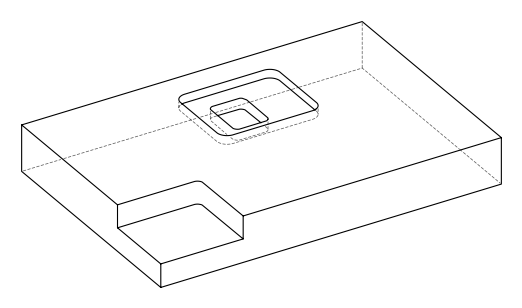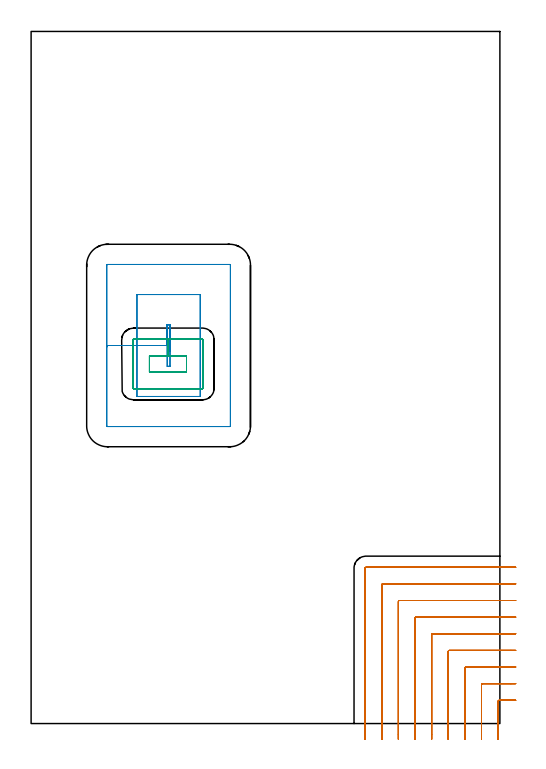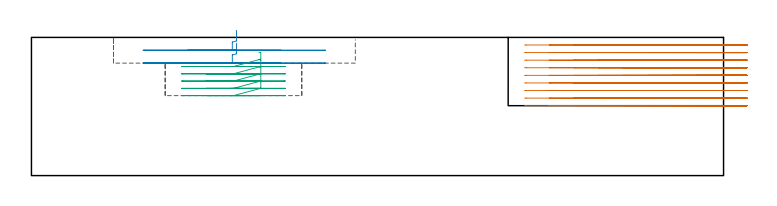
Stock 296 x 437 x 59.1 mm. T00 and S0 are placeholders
(PLAN: 3 operations, 2 tool changes, 27.2 min)
(1 MILL_CORNER_NOTCH_RECTANGULAR | CORNER_NOTCH_RECTANGULAR | UGT0201_132 | Follow Part, ap 3.5, ae 75% | 21.46 min | 283909 mm3)
(2 MILL_RECTANGULAR_POCKET | POCKET_RECTANGULAR_STRAIGHT | UGT0201_109 | Follow Part, ap 6.35, ae 75% | 2.92 min | 143761 mm3)
(3 MILL_RECTANGULAR_POCKET_1 | POCKET_RECTANGULAR_STRAIGHT_1 | UGT0201_132 | Follow Part, ap 3.5, ae 75% | 2.78 min | 36110 mm3)
(TOOL UGT0201_132 | Carbide End Mill 14.0 | D14 FL30 Z4)
(TOOL UGT0201_109 | End Mill 25.4 mm | D25.4 FL25 Z2)
(OP 1 MILL_CORNER_NOTCH_RECTANGULAR)
G17 G21 G94 G90
T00 M6
G54
G17 G0 G90 X306. Y14.7 S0 M3
G43 Z69.1 H0
Z55.855
G94 G1 X303. F250.
X295.594 F500.
G3 X294.9 Y14.006 R0.7
G1 Y-7.
Y-10. F250.
G0 Z69.1
X306. Y25.2
Z55.855
G1 X303.
X285.094 F500.
G3 X284.4 Y24.506 R0.7
G1 Y-7.
Y-10. F250.
G0 Z69.1
X306. Y35.7
Z55.855
G1 X303.
X274.594 F500.
G3 X273.9 Y35.006 R0.7
G1 Y-7.
Y-10. F250.
G0 Z69.1
X306. Y46.2
Z55.855
G1 X303.
X264.095 F500.
G3 X263.4 Y45.505 R0.7
G1 Y-7.
Y-10. F250.
G0 Z69.1
X306. Y56.7
Z55.855
G1 X303.
X253.595 F500.
G3 X252.9 Y56.005 R0.7
G1 Y-7.
Y-10. F250.
G0 Z69.1
X306. Y67.2
Z55.855
G1 X303.
X243.095 F500.
G3 X242.4 Y66.505 R0.7
G1 Y-7.
Y-10. F250.
G0 Z69.1
X306. Y77.7
Z55.855
G1 X303.
X232.596 F500.
G3 X231.9 Y77.004 R0.7
G1 Y-7.
Y-10. F250.
G0 Z69.1
X306. Y88.2
Z55.855
G1 X303.
X222.096 F500.
G3 X221.4 Y87.504 R0.7
G1 Y-7.
Y-10. F250.
G0 Z69.1
X306. Y98.7
Z55.855
G1 X303.
X211.596 F500.
G3 X210.9 Y98.004 R0.7
G1 Y-7.
Y-10. F250.
G0 Z69.1
X306. Y14.7
Z52.611
G1 X303.
X295.594 F500.
G3 X294.9 Y14.006 R0.7
G1 Y-7.
Y-10. F250.
G0 Z69.1
X306. Y25.2
Z52.611
G1 X303.
X285.094 F500.
G3 X284.4 Y24.506 R0.7
G1 Y-7.
Y-10. F250.
G0 Z69.1
X306. Y35.7
Z52.611
G1 X303.
X274.594 F500.
G3 X273.9 Y35.006 R0.7
G1 Y-7.
Y-10. F250.
G0 Z69.1
X306. Y46.2
Z52.611
G1 X303.
X264.095 F500.
G3 X263.4 Y45.505 R0.7
G1 Y-7.
Y-10. F250.
G0 Z69.1
X306. Y56.7
Z52.611
G1 X303.
X253.595 F500.
G3 X252.9 Y56.005 R0.7
G1 Y-7.
Y-10. F250.
G0 Z69.1
X306. Y67.2
Z52.611
G1 X303.
X243.095 F500.
G3 X242.4 Y66.505 R0.7
G1 Y-7.
Y-10. F250.
G0 Z69.1
X306. Y77.7
Z52.611
G1 X303.
X232.596 F500.
G3 X231.9 Y77.004 R0.7
G1 Y-7.
Y-10. F250.
G0 Z69.1
X306. Y88.2
Z52.611
G1 X303.
X222.096 F500.
G3 X221.4 Y87.504 R0.7
G1 Y-7.
Y-10. F250.
G0 Z69.1
X306. Y98.7
Z52.611
G1 X303.
X211.596 F500.
G3 X210.9 Y98.004 R0.7
G1 Y-7.
Y-10. F250.
G0 Z69.1
X306. Y14.7
Z49.367
G1 X303.
X295.594 F500.
G3 X294.9 Y14.006 R0.7
G1 Y-7.
Y-10. F250.
G0 Z69.1
X306. Y25.2
Z49.367
G1 X303.
X285.094 F500.
G3 X284.4 Y24.506 R0.7
G1 Y-7.
Y-10. F250.
G0 Z69.1
X306. Y35.7
Z49.367
G1 X303.
X274.594 F500.
G3 X273.9 Y35.006 R0.7
G1 Y-7.
Y-10. F250.
G0 Z69.1
X306. Y46.2
Z49.367
G1 X303.
X264.095 F500.
G3 X263.4 Y45.505 R0.7
G1 Y-7.
Y-10. F250.
G0 Z69.1
X306. Y56.7
Z49.367
G1 X303.
X253.595 F500.
G3 X252.9 Y56.005 R0.7
G1 Y-7.
Y-10. F250.
G0 Z69.1
X306. Y67.2
Z49.367
G1 X303.
X243.095 F500.
G3 X242.4 Y66.505 R0.7
G1 Y-7.
Y-10. F250.
G0 Z69.1
X306. Y77.7
Z49.367
G1 X303.
X232.596 F500.
G3 X231.9 Y77.004 R0.7
G1 Y-7.
Y-10. F250.
G0 Z69.1
X306. Y88.2
Z49.367
G1 X303.
X222.096 F500.
G3 X221.4 Y87.504 R0.7
G1 Y-7.
Y-10. F250.
G0 Z69.1
X306. Y98.7
Z49.367
G1 X303.
X211.596 F500.
G3 X210.9 Y98.004 R0.7
G1 Y-7.
Y-10. F250.
G0 Z69.1
X306. Y14.7
Z46.122
G1 X303.
X295.594 F500.
G3 X294.9 Y14.006 R0.7
G1 Y-7.
Y-10. F250.
G0 Z69.1
X306. Y25.2
Z46.122
G1 X303.
X285.094 F500.
G3 X284.4 Y24.506 R0.7
G1 Y-7.
Y-10. F250.
G0 Z69.1
X306. Y35.7
Z46.122
G1 X303.
X274.594 F500.
G3 X273.9 Y35.006 R0.7
G1 Y-7.
Y-10. F250.
G0 Z69.1
X306. Y46.2
Z46.122
G1 X303.
X264.095 F500.
G3 X263.4 Y45.505 R0.7
G1 Y-7.
Y-10. F250.
G0 Z69.1
X306. Y56.7
Z46.122
G1 X303.
X253.595 F500.
G3 X252.9 Y56.005 R0.7
G1 Y-7.
Y-10. F250.
G0 Z69.1
X306. Y67.2
Z46.122
G1 X303.
X243.095 F500.
G3 X242.4 Y66.505 R0.7
G1 Y-7.
Y-10. F250.
G0 Z69.1
X306. Y77.7
Z46.122
G1 X303.
X232.596 F500.
G3 X231.9 Y77.004 R0.7
G1 Y-7.
Y-10. F250.
G0 Z69.1
X306. Y88.2
Z46.122
G1 X303.
X222.096 F500.
G3 X221.4 Y87.504 R0.7
G1 Y-7.
Y-10. F250.
G0 Z69.1
X306. Y98.7
Z46.122
G1 X303.
X211.596 F500.
G3 X210.9 Y98.004 R0.7
G1 Y-7.
Y-10. F250.
G0 Z69.1
X306. Y14.7
Z42.878
G1 X303.
X295.594 F500.
G3 X294.9 Y14.006 R0.7
G1 Y-7.
Y-10. F250.
G0 Z69.1
X306. Y25.2
Z42.878
G1 X303.
X285.094 F500.
G3 X284.4 Y24.506 R0.7
G1 Y-7.
Y-10. F250.
G0 Z69.1
X306. Y35.7
Z42.878
G1 X303.
X274.594 F500.
G3 X273.9 Y35.006 R0.7
G1 Y-7.
Y-10. F250.
G0 Z69.1
X306. Y46.2
Z42.878
G1 X303.
X264.095 F500.
G3 X263.4 Y45.505 R0.7
G1 Y-7.
Y-10. F250.
G0 Z69.1
X306. Y56.7
Z42.878
G1 X303.
X253.595 F500.
G3 X252.9 Y56.005 R0.7
G1 Y-7.
Y-10. F250.
G0 Z69.1
X306. Y67.2
Z42.878
G1 X303.
X243.095 F500.
G3 X242.4 Y66.505 R0.7
G1 Y-7.
Y-10. F250.
G0 Z69.1
X306. Y77.7
Z42.878
G1 X303.
X232.596 F500.
G3 X231.9 Y77.004 R0.7
G1 Y-7.
Y-10. F250.
G0 Z69.1
X306. Y88.2
Z42.878
G1 X303.
X222.096 F500.
G3 X221.4 Y87.504 R0.7
G1 Y-7.
Y-10. F250.
G0 Z69.1
X306. Y98.7
Z42.878
G1 X303.
X211.596 F500.
G3 X210.9 Y98.004 R0.7
G1 Y-7.
Y-10. F250.
G0 Z69.1
X306. Y14.7
Z39.633
G1 X303.
X295.594 F500.
G3 X294.9 Y14.006 R0.7
G1 Y-7.
Y-10. F250.
G0 Z69.1
X306. Y25.2
Z39.633
G1 X303.
X285.094 F500.
G3 X284.4 Y24.506 R0.7
G1 Y-7.
Y-10. F250.
G0 Z69.1
X306. Y35.7
Z39.633
G1 X303.
X274.594 F500.
G3 X273.9 Y35.006 R0.7
G1 Y-7.
Y-10. F250.
G0 Z69.1
X306. Y46.2
Z39.633
G1 X303.
X264.095 F500.
G3 X263.4 Y45.505 R0.7
G1 Y-7.
Y-10. F250.
G0 Z69.1
X306. Y56.7
Z39.633
G1 X303.
X253.595 F500.
G3 X252.9 Y56.005 R0.7
G1 Y-7.
Y-10. F250.
G0 Z69.1
X306. Y67.2
Z39.633
G1 X303.
X243.095 F500.
G3 X242.4 Y66.505 R0.7
G1 Y-7.
Y-10. F250.
G0 Z69.1
X306. Y77.7
Z39.633
G1 X303.
X232.596 F500.
G3 X231.9 Y77.004 R0.7
G1 Y-7.
Y-10. F250.
G0 Z69.1
X306. Y88.2
Z39.633
G1 X303.
X222.096 F500.
G3 X221.4 Y87.504 R0.7
G1 Y-7.
Y-10. F250.
G0 Z69.1
X306. Y98.7
Z39.633
G1 X303.
X211.596 F500.
G3 X210.9 Y98.004 R0.7
G1 Y-7.
Y-10. F250.
G0 Z69.1
X306. Y14.7
Z36.389
G1 X303.
X295.594 F500.
G3 X294.9 Y14.006 R0.7
G1 Y-7.
Y-10. F250.
G0 Z69.1
X306. Y25.2
Z36.389
G1 X303.
X285.094 F500.
G3 X284.4 Y24.506 R0.7
G1 Y-7.
Y-10. F250.
G0 Z69.1
X306. Y35.7
Z36.389
G1 X303.
X274.594 F500.
G3 X273.9 Y35.006 R0.7
G1 Y-7.
Y-10. F250.
G0 Z69.1
X306. Y46.2
Z36.389
G1 X303.
X264.095 F500.
G3 X263.4 Y45.505 R0.7
G1 Y-7.
Y-10. F250.
G0 Z69.1
X306. Y56.7
Z36.389
G1 X303.
X253.595 F500.
G3 X252.9 Y56.005 R0.7
G1 Y-7.
Y-10. F250.
G0 Z69.1
X306. Y67.2
Z36.389
G1 X303.
X243.095 F500.
G3 X242.4 Y66.505 R0.7
G1 Y-7.
Y-10. F250.
G0 Z69.1
X306. Y77.7
Z36.389
G1 X303.
X232.596 F500.
G3 X231.9 Y77.004 R0.7
G1 Y-7.
Y-10. F250.
G0 Z69.1
X306. Y88.2
Z36.389
G1 X303.
X222.096 F500.
G3 X221.4 Y87.504 R0.7
G1 Y-7.
Y-10. F250.
G0 Z69.1
X306. Y98.7
Z36.389
G1 X303.
X211.596 F500.
G3 X210.9 Y98.004 R0.7
G1 Y-7.
Y-10. F250.
G0 Z69.1
X306. Y14.7
Z33.144
G1 X303.
X295.594 F500.
G3 X294.9 Y14.006 R0.7
G1 Y-7.
Y-10. F250.
G0 Z69.1
X306. Y25.2
Z33.144
G1 X303.
X285.094 F500.
G3 X284.4 Y24.506 R0.7
G1 Y-7.
Y-10. F250.
G0 Z69.1
X306. Y35.7
Z33.144
G1 X303.
X274.594 F500.
G3 X273.9 Y35.006 R0.7
G1 Y-7.
Y-10. F250.
G0 Z69.1
X306. Y46.2
Z33.144
G1 X303.
X264.095 F500.
G3 X263.4 Y45.505 R0.7
G1 Y-7.
Y-10. F250.
G0 Z69.1
X306. Y56.7
Z33.144
G1 X303.
X253.595 F500.
G3 X252.9 Y56.005 R0.7
G1 Y-7.
Y-10. F250.
G0 Z69.1
X306. Y67.2
Z33.144
G1 X303.
X243.095 F500.
G3 X242.4 Y66.505 R0.7
G1 Y-7.
Y-10. F250.
G0 Z69.1
X306. Y77.7
Z33.144
G1 X303.
X232.596 F500.
G3 X231.9 Y77.004 R0.7
G1 Y-7.
Y-10. F250.
G0 Z69.1
X306. Y88.2
Z33.144
G1 X303.
X222.096 F500.
G3 X221.4 Y87.504 R0.7
G1 Y-7.
Y-10. F250.
G0 Z69.1
X306. Y98.7
Z33.144
G1 X303.
X211.596 F500.
G3 X210.9 Y98.004 R0.7
G1 Y-7.
Y-10. F250.
G0 Z69.1
X306. Y14.7
Z29.9
G1 X303.
X295.594 F500.
G3 X294.9 Y14.006 R0.7
G1 Y-7.
Y-10. F250.
G0 Z69.1
X306. Y25.2
Z29.9
G1 X303.
X285.094 F500.
G3 X284.4 Y24.506 R0.7
G1 Y-7.
Y-10. F250.
G0 Z69.1
X306. Y35.7
Z29.9
G1 X303.
X274.594 F500.
G3 X273.9 Y35.006 R0.7
G1 Y-7.
Y-10. F250.
G0 Z69.1
X306. Y46.2
Z29.9
G1 X303.
X264.095 F500.
G3 X263.4 Y45.505 R0.7
G1 Y-7.
Y-10. F250.
G0 Z69.1
X306. Y56.7
Z29.9
G1 X303.
X253.595 F500.
G3 X252.9 Y56.005 R0.7
G1 Y-7.
Y-10. F250.
G0 Z69.1
X306. Y67.2
Z29.9
G1 X303.
X243.095 F500.
G3 X242.4 Y66.505 R0.7
G1 Y-7.
Y-10. F250.
G0 Z69.1
X306. Y77.7
Z29.9
G1 X303.
X232.596 F500.
G3 X231.9 Y77.004 R0.7
G1 Y-7.
Y-10. F250.
G0 Z69.1
X306. Y88.2
Z29.9
G1 X303.
X222.096 F500.
G3 X221.4 Y87.504 R0.7
G1 Y-7.
Y-10. F250.
G0 Z69.1
X306. Y98.7
Z29.9
G1 X303.
X211.596 F500.
G3 X210.9 Y98.004 R0.7
G1 Y-7.
Y-10. F250.
G0 Z69.1
M5
M2
(OP 2 MILL_RECTANGULAR_POCKET)
G17 G21 G94 G90
T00 M6
G54
G17 G0 G90 X87.7 Y234.978 S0 M3
G43 Z69.1 H0
Z62.1
G94 G1 Y251.8 Z57.592 F250.
X85.9 Z57.11
Y238.7 Z53.6
Y225.6 F500.
X87.7
Y251.8
X85.9
Y238.7
X66.85
Y206.55
X106.75
Y270.85
X66.85
Y238.7
X47.8
Y187.9
G3 X48.2 Y187.5 R0.4
G1 X125.4
G3 X125.8 Y187.9 R0.4
G1 Y289.5
G3 X125.4 Y289.9 R0.4
G1 X48.2
G3 X47.8 Y289.5 R0.4
G1 Y238.7
Y237.7
G0 X87.7 Y234.978 Z56.6
G1 Y251.8 Z52.092 F250.
X85.9 Z51.61
Y238.7 Z48.1
Y225.6 F500.
X87.7
Y251.8
X85.9
Y238.7
X66.85
Y206.55
X106.75
Y270.85
X66.85
Y238.7
X47.8
Y187.9
G3 X48.2 Y187.5 R0.4
G1 X125.4
G3 X125.8 Y187.9 R0.4
G1 Y289.5
G3 X125.4 Y289.9 R0.4
G1 X48.2
G3 X47.8 Y289.5 R0.4
G1 Y238.7
Y237.7
G0 Z69.1
M5
M2
(OP 3 MILL_RECTANGULAR_POCKET_1)
G17 G21 G94 G90
T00 M6
G54
G17 G0 G90 X97.288 Y221.9 S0 M3
G43 Z69.1 H0
Z52.762
G94 G1 X98.1 Z52.545 F250.
Y232.2 Z49.785
X86.4 Z46.65
X74.7 F500.
Y221.9
X98.1
Y232.2
X86.4
Y242.7
X64.7
G3 X64.2 Y242.2 R0.5
G1 Y211.9
G3 X64.7 Y211.4 R0.5
G1 X108.1
G3 X108.6 Y211.9 R0.5
G1 Y242.2
G3 X108.1 Y242.7 R0.5
G1 X86.4
X85.4
G0 X97.288 Y221.9 Z49.65
G1 X98.1 Z49.432 F250.
Y232.2 Z46.672
X86.4 Z43.537
X74.7 F500.
Y221.9
X98.1
Y232.2
X86.4
Y242.7
X64.7
G3 X64.2 Y242.2 R0.5
G1 Y211.9
G3 X64.7 Y211.4 R0.5
G1 X108.1
G3 X108.6 Y211.9 R0.5
G1 Y242.2
G3 X108.1 Y242.7 R0.5
G1 X86.4
X85.4
G0 X97.288 Y221.9 Z46.537
G1 X98.1 Z46.32 F250.
Y232.2 Z43.56
X86.4 Z40.425
X74.7 F500.
Y221.9
X98.1
Y232.2
X86.4
Y242.7
X64.7
G3 X64.2 Y242.2 R0.5
G1 Y211.9
G3 X64.7 Y211.4 R0.5
G1 X108.1
G3 X108.6 Y211.9 R0.5
G1 Y242.2
G3 X108.1 Y242.7 R0.5
G1 X86.4
X85.4
G0 X97.288 Y221.9 Z43.425
G1 X98.1 Z43.207 F250.
Y232.2 Z40.447
X86.4 Z37.312
X74.7 F500.
Y221.9
X98.1
Y232.2
X86.4
Y242.7
X64.7
G3 X64.2 Y242.2 R0.5
G1 Y211.9
G3 X64.7 Y211.4 R0.5
G1 X108.1
G3 X108.6 Y211.9 R0.5
G1 Y242.2
G3 X108.1 Y242.7 R0.5
G1 X86.4
X85.4
G0 X97.288 Y221.9 Z40.312
G1 X98.1 Z40.095 F250.
Y232.2 Z37.335
X86.4 Z34.2
X74.7 F500.
Y221.9
X98.1
Y232.2
X86.4
Y242.7
X64.7
G3 X64.2 Y242.2 R0.5
G1 Y211.9
G3 X64.7 Y211.4 R0.5
G1 X108.1
G3 X108.6 Y211.9 R0.5
G1 Y242.2
G3 X108.1 Y242.7 R0.5
G1 X86.4
X85.4
G0 Z69.1
M5
M2
